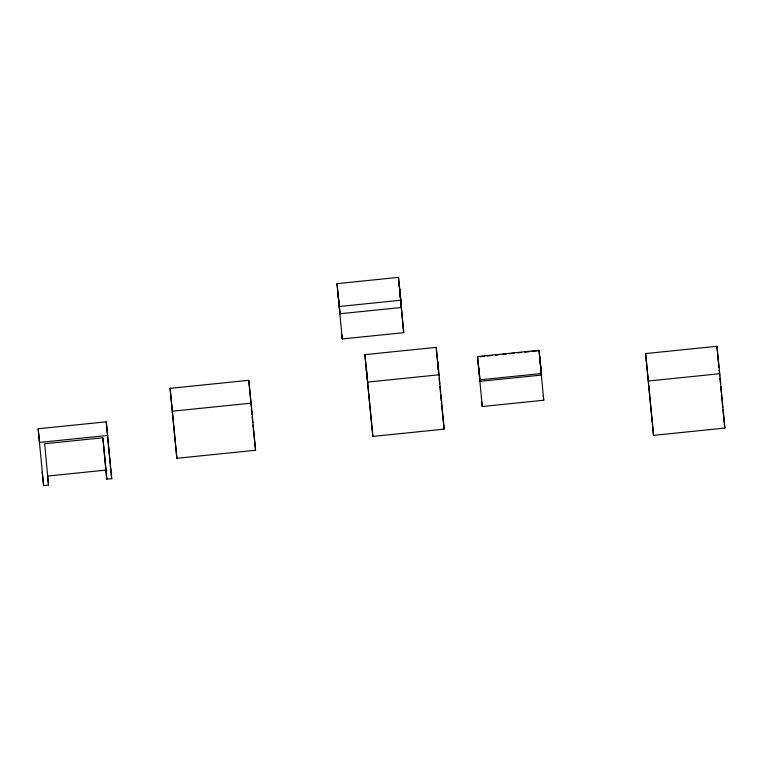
<?xml version="1.0" encoding="UTF-8"?>
<svg xmlns="http://www.w3.org/2000/svg" width="763" height="763" viewBox="0 0 763 763"><rect width="100%" height="100%" fill="white"/><g stroke="black" fill="none" stroke-linecap="round" stroke-linejoin="round"><path stroke-width="1.14" d="M399.621 289.196L403.703 332.678L342.234 338.944L337.008 283.645L398.467 277.37L401.51 307.479L340.05 313.746L338.152 295.462M340.05 313.746L339.363 306.507L400.833 300.231L401.51 307.479M364.905 354.642L436.207 347.365L439.04 374.795L444.142 429.14L372.84 436.417L364.905 354.642L372.84 436.417M539.021 350.303L543.742 400.251L482.273 406.526L477.552 356.579L539.021 350.303L539.861 358.19M170.092 388.338L248.767 380.308L251.132 403.169L255.548 450.265L176.873 458.296L170.092 388.338L176.873 458.296M479.946 356.712L484.677 356.226M487.042 355.987L491.773 355.501M495.311 355.138L498.859 354.776M502.407 354.413L505.955 354.061M509.503 353.698L514.224 353.212M517.772 352.849L521.32 352.487M524.868 352.125L529.589 351.648M531.954 351.4L539.05 350.675M645.622 353.565L716.915 346.288L719.757 373.717L724.85 428.072L653.548 435.349L645.622 353.565L653.548 435.349M367.747 382.072L439.04 374.795M172.457 411.19L251.132 403.169M540.223 361.729L541.558 375.053L480.089 381.328L479.946 379.812L541.415 373.536M106.801 479.183L102.919 437.781L44.645 443.723L48.527 485.125L43.615 485.63L38.15 428.768L106.257 421.825L111.713 478.678L106.801 479.183L102.871 438.172M107.669 435.463L39.562 442.416L38.15 428.768M648.455 380.995L719.757 373.717M47.592 476.055L105.857 470.103M477.552 356.579L478.401 364.466M437.666 361.834L438.601 370.961M366.364 369.111L367.299 378.238M438.515 370.303L438.363 368.882M366.44 369.807L366.612 371.419M367.232 377.771L367.06 376.159M437.781 362.93L437.905 364.142M399.822 290.617L399.011 283.102M722.132 401.786L722.723 407.499M722.962 409.788L724.85 428.072M539.66 356.769L541.558 375.053M543.266 395.682L543.742 400.251M478.201 363.045L480.089 381.328M481.806 401.948L482.273 406.526M441.424 402.854L444.142 429.14M403.703 332.678L401.004 304.418M337.008 283.645L339.363 306.507M341.757 334.375L342.234 338.944M255.548 450.265L252.963 425.058M110.311 465.029L111.713 478.678M47.707 477.18L48.527 485.125M42.203 471.982L43.615 485.63M478.763 368.004L479.946 379.812M400.184 294.156L401.395 306.259M716.915 346.288L718.918 367.556M719.137 369.921L719.69 375.835M719.91 378.19L720.358 382.921M720.682 386.469L721.235 392.373M721.464 394.738L722.017 400.642M436.207 347.365L438.868 375.72M439.087 378.086L439.641 383.989M439.869 386.355L440.423 392.258M440.642 394.624L441.195 400.537M398.467 277.37L400.003 293.755M400.232 296.13L400.785 302.053M248.767 380.308L251.199 406.212M251.418 408.567L251.971 414.462M252.191 416.817L252.744 422.702M106.257 421.825L110.196 463.866"/></g></svg>
